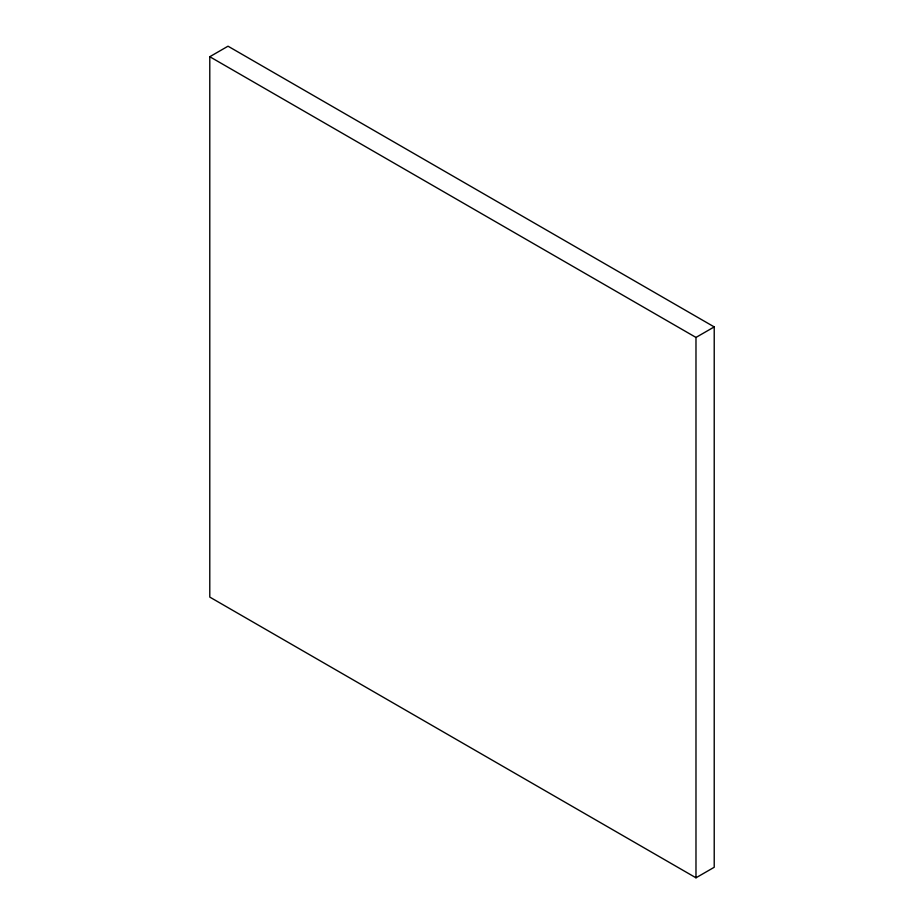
<?xml version="1.0" encoding="UTF-8"?>
<svg xmlns="http://www.w3.org/2000/svg" width="924" height="924" viewBox="0 0 924 924"><rect width="100%" height="100%" fill="white"/><g stroke="black" fill="none" stroke-linecap="round" stroke-linejoin="round"><path stroke-width="1.39" d="M209.783 56.722L228.02 46.2L714.217 326.911L714.217 867.278L695.98 877.8L209.783 597.089L209.783 56.722L695.98 337.433L714.217 326.911M695.98 337.433L695.98 877.8"/></g></svg>
